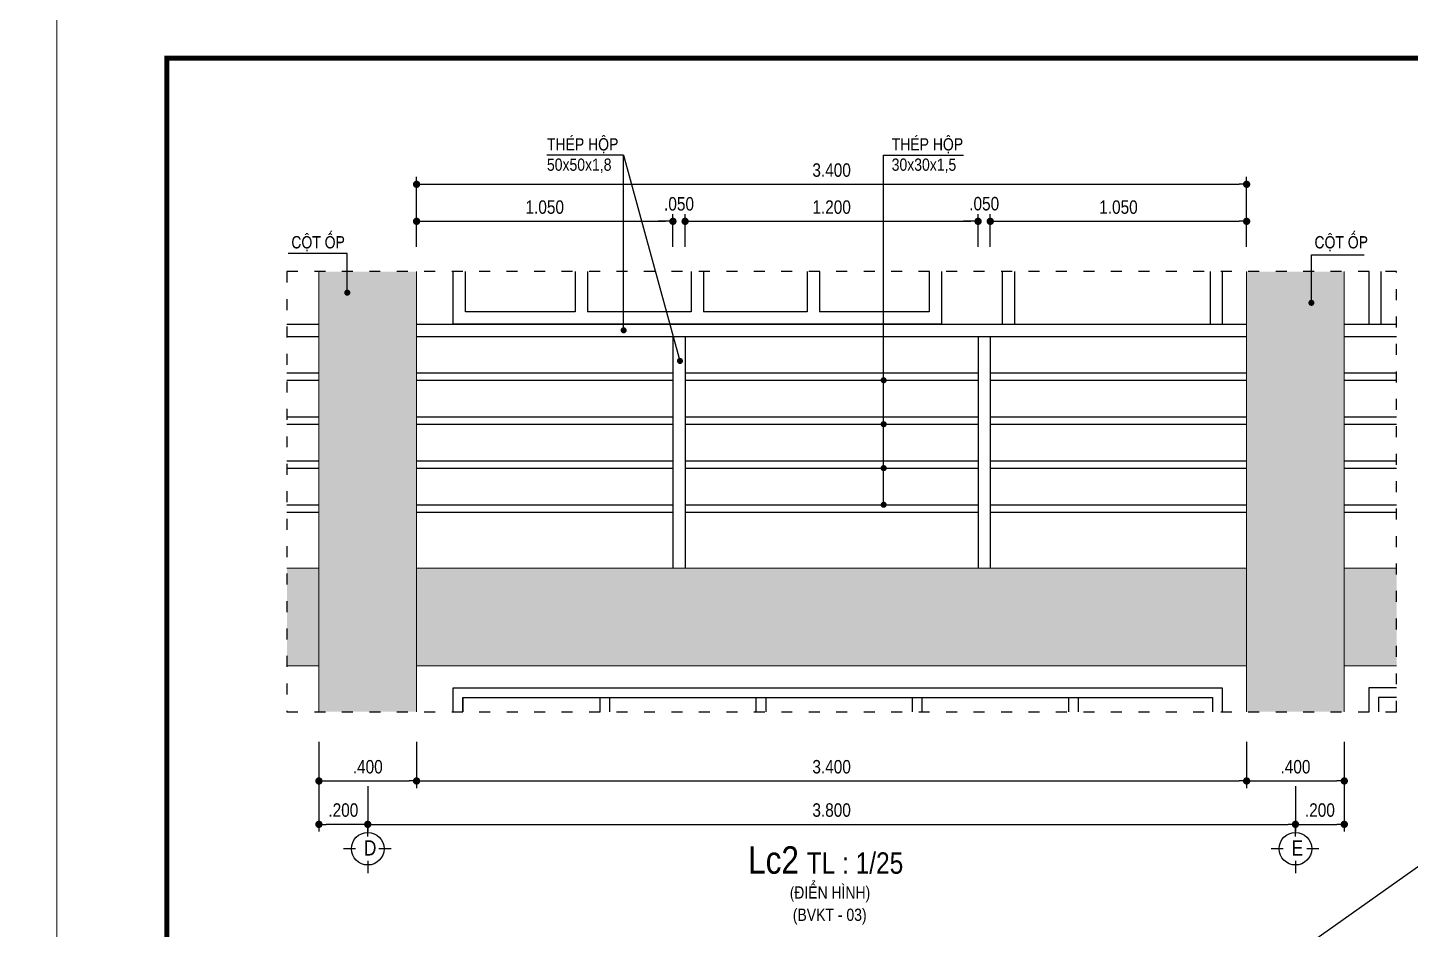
# Model space of a CAD drawing. Header units: millimetres. Extents: x 120 to 288, y 58 to 216.
# Drawn here: x 245.27 to 267.92, y 102.2 to 116.98 of the extents above; entities that cross this region are included whole.
import ezdxf

# ---------------------------------------------------------------- set-up
doc = ezdxf.new("R2010")
doc.units = ezdxf.units.MM
doc.header["$LTSCALE"] = 0.3
doc.header["$MEASUREMENT"] = 0
doc.linetypes.add('ACAD_ISO03W100', pattern=[30, 12, -18])
doc.layers.get('0').update_dxf_attribs({"linetype": 'CONTINUOUS', "lineweight": 13})
doc.layers.get('DEFPOINTS').update_dxf_attribs({"linetype": 'CONTINUOUS', "lineweight": 13})
for name, color, linetype in [('CHU', 3, 'CONTINUOUS'), ('HACTH', 8, 'CONTINUOUS'), ('LAYER 1', 1, 'CONTINUOUS'), ('LAYER 7', 7, 'CONTINUOUS'), ('LAYER1', 1, 'CONTINUOUS'), ('LAYER5', 5, 'CONTINUOUS'), ('LAYER7', 7, 'CONTINUOUS')]:
    doc.layers.add(name, color=color, linetype=linetype)
doc.layers.add('Layer6', color=7, linetype='CONTINUOUS', true_color=0xffe8a3)
doc.styles.add('HELVE-KT', font='vhelvcn.TTF')
doc.dimstyles.new('1-25', dxfattribs={"dimtxt": 0.22, "dimasz": 0.12, "dimexe": 0.12, "dimexo": 0.2, "dimgap": 0.12, "dimtad": 1, "dimdec": 3, "dimlfac": 0.25, "dimzin": 4, "dimdsep": 46, "dimtxsty": 'HELVE-KT', "dimblk1": 'DOT', "dimblk2": 'DOT', "dimsah": 1, "dimcen": 0.18, "dimadec": 3, "dimazin": 0, "dimtfac": 1, "dimtdec": 3, "dimtofl": 0, "dimtmove": 2, "dimatfit": 3, "dimldrblk": 'DOT', "dimfxl": 0, "dimtolj": 1, "dimtzin": 4, "dimarcsym": 0})
pattern_1 = [(0, (487739.81682, -1363262.9756), (0.0625, 0.125), [0, -0.125])]

# ---------------------------------------------------------------- blocks, each defined once
blk = doc.blocks.new('_DOT')
at = {"color": 0, "linetype": 'ByBlock'}
blk.add_line((-0.5, 0), (-1, 0), dxfattribs=at)
at = {"color": 0, "linetype": 'ByBlock', "const_width": 0.5}
blk.add_lwpolyline([(-0.25, 0, 1), (0.25, 0, 1)], format="xyb", close=True, dxfattribs=at)
blk = doc.blocks.new('*D601')
at = {"layer": 'DEFPOINTS', "color": 0, "lineweight": -2, "ltscale": 5}
for p in [(250.841, 104.75), (266.041, 104.75), (266.041, 103.924)]:
    blk.add_point(p, dxfattribs=at)
at = {"layer": 'LAYER 1', "color": 0, "lineweight": -2, "ltscale": 5}
for p, q in [((250.841, 104.55), (250.841, 103.804)), ((266.041, 104.55), (266.041, 103.804)), ((250.961, 103.924), (265.921, 103.924))]:
    blk.add_line(p, q, dxfattribs=at)
at = {"layer": 'LAYER 1', "color": 0, "lineweight": -2, "ltscale": 5, "xscale": 0.12, "yscale": 0.12, "zscale": 0.12, "rotation": 180}
blk.add_blockref('_DOT', (250.841, 103.924), dxfattribs=at)
at = {"layer": 'LAYER 1', "color": 0, "lineweight": -2, "ltscale": 5, "xscale": 0.12, "yscale": 0.12, "zscale": 0.12}
blk.add_blockref('_DOT', (266.041, 103.924), dxfattribs=at)
at = {"layer": 'LAYER 1', "color": 0, "ltscale": 5, "insert": (258.441, 104.157), "char_height": 0.22, "attachment_point": 5, "style": 'HELVE-KT'}
blk.add_mtext('\\A1;3.800', dxfattribs=at)
blk = doc.blocks.new('*D602')
at = {"layer": 'DEFPOINTS', "color": 0, "lineweight": -2, "ltscale": 0.08}
for p in [(250.041, 105.479), (251.641, 105.479), (251.641, 104.635)]:
    blk.add_point(p, dxfattribs=at)
at = {"layer": 'LAYER 1', "color": 0, "lineweight": -2, "ltscale": 0.08}
for p, q in [((250.041, 105.279), (250.041, 104.515)), ((251.641, 105.279), (251.641, 104.515)), ((250.161, 104.635), (251.521, 104.635))]:
    blk.add_line(p, q, dxfattribs=at)
at = {"layer": 'LAYER 1', "color": 0, "lineweight": -2, "ltscale": 0.08, "xscale": 0.12, "yscale": 0.12, "zscale": 0.12, "rotation": 180}
blk.add_blockref('_DOT', (250.041, 104.635), dxfattribs=at)
at = {"layer": 'LAYER 1', "color": 0, "lineweight": -2, "ltscale": 0.08, "xscale": 0.12, "yscale": 0.12, "zscale": 0.12}
blk.add_blockref('_DOT', (251.641, 104.635), dxfattribs=at)
at = {"layer": 'LAYER 1', "color": 0, "lineweight": -2, "ltscale": 0.08, "insert": (250.841, 104.867), "char_height": 0.22, "attachment_point": 5, "style": 'HELVE-KT'}
blk.add_mtext('\\A1;.400', dxfattribs=at)
blk = doc.blocks.new('*D603')
at = {"layer": 'DEFPOINTS', "color": 0, "lineweight": -2, "ltscale": 0.08}
for p in [(251.641, 105.479), (265.241, 105.479), (265.241, 104.635)]:
    blk.add_point(p, dxfattribs=at)
at = {"layer": 'LAYER 1', "color": 0, "lineweight": -2, "ltscale": 0.08}
for p, q in [((251.641, 105.279), (251.641, 104.515)), ((265.241, 105.279), (265.241, 104.515)), ((251.761, 104.635), (265.121, 104.635))]:
    blk.add_line(p, q, dxfattribs=at)
at = {"layer": 'LAYER 1', "color": 0, "lineweight": -2, "ltscale": 0.08, "xscale": 0.12, "yscale": 0.12, "zscale": 0.12, "rotation": 180}
blk.add_blockref('_DOT', (251.641, 104.635), dxfattribs=at)
at = {"layer": 'LAYER 1', "color": 0, "lineweight": -2, "ltscale": 0.08, "xscale": 0.12, "yscale": 0.12, "zscale": 0.12}
blk.add_blockref('_DOT', (265.241, 104.635), dxfattribs=at)
at = {"layer": 'LAYER 1', "color": 0, "lineweight": -2, "ltscale": 0.08, "insert": (258.441, 104.867), "char_height": 0.22, "attachment_point": 5, "style": 'HELVE-KT'}
blk.add_mtext('\\A1;3.400', dxfattribs=at)
blk = doc.blocks.new('*D604')
at = {"layer": 'DEFPOINTS', "color": 0, "lineweight": -2, "ltscale": 0.08}
for p in [(265.241, 105.479), (266.841, 105.479), (266.841, 104.635)]:
    blk.add_point(p, dxfattribs=at)
at = {"layer": 'LAYER 1', "color": 0, "lineweight": -2, "ltscale": 0.08}
for p, q in [((265.241, 105.279), (265.241, 104.515)), ((266.841, 105.279), (266.841, 104.515)), ((265.361, 104.635), (266.721, 104.635))]:
    blk.add_line(p, q, dxfattribs=at)
at = {"layer": 'LAYER 1', "color": 0, "lineweight": -2, "ltscale": 0.08, "xscale": 0.12, "yscale": 0.12, "zscale": 0.12, "rotation": 180}
blk.add_blockref('_DOT', (265.241, 104.635), dxfattribs=at)
at = {"layer": 'LAYER 1', "color": 0, "lineweight": -2, "ltscale": 0.08, "xscale": 0.12, "yscale": 0.12, "zscale": 0.12}
blk.add_blockref('_DOT', (266.841, 104.635), dxfattribs=at)
at = {"layer": 'LAYER 1', "color": 0, "lineweight": -2, "ltscale": 0.08, "insert": (266.041, 104.867), "char_height": 0.22, "attachment_point": 5, "style": 'HELVE-KT'}
blk.add_mtext('\\A1;.400', dxfattribs=at)
blk = doc.blocks.new('*D605')
at = {"layer": 'DEFPOINTS', "color": 0, "lineweight": -2, "ltscale": 0.08}
for p in [(250.041, 104.75), (250.841, 104.75), (250.041, 103.924)]:
    blk.add_point(p, dxfattribs=at)
at = {"layer": 'LAYER 1', "color": 0, "lineweight": -2, "ltscale": 0.08}
for p, q in [((250.041, 104.55), (250.041, 103.804)), ((250.841, 104.55), (250.841, 103.804)), ((250.721, 103.924), (250.161, 103.924))]:
    blk.add_line(p, q, dxfattribs=at)
at = {"layer": 'LAYER 1', "color": 0, "lineweight": -2, "ltscale": 0.08, "xscale": 0.12, "yscale": 0.12, "zscale": 0.12, "rotation": 180}
blk.add_blockref('_DOT', (250.041, 103.924), dxfattribs=at)
at = {"layer": 'LAYER 1', "color": 0, "lineweight": -2, "ltscale": 0.08, "xscale": 0.12, "yscale": 0.12, "zscale": 0.12}
blk.add_blockref('_DOT', (250.841, 103.924), dxfattribs=at)
at = {"layer": 'LAYER 1', "color": 0, "lineweight": -2, "ltscale": 0.08, "insert": (250.441, 104.157), "char_height": 0.22, "attachment_point": 5, "style": 'HELVE-KT'}
blk.add_mtext('\\A1;.200', dxfattribs=at)
blk = doc.blocks.new('*D606')
at = {"layer": 'DEFPOINTS', "color": 0, "lineweight": -2, "ltscale": 0.08}
for p in [(266.041, 104.75), (266.841, 104.75), (266.841, 103.924)]:
    blk.add_point(p, dxfattribs=at)
at = {"layer": 'LAYER 1', "color": 0, "lineweight": -2, "ltscale": 0.08}
for p, q in [((266.041, 104.55), (266.041, 103.804)), ((266.841, 104.55), (266.841, 103.804)), ((266.161, 103.924), (266.721, 103.924))]:
    blk.add_line(p, q, dxfattribs=at)
at = {"layer": 'LAYER 1', "color": 0, "lineweight": -2, "ltscale": 0.08, "xscale": 0.12, "yscale": 0.12, "zscale": 0.12, "rotation": 180}
blk.add_blockref('_DOT', (266.041, 103.924), dxfattribs=at)
at = {"layer": 'LAYER 1', "color": 0, "lineweight": -2, "ltscale": 0.08, "xscale": 0.12, "yscale": 0.12, "zscale": 0.12}
blk.add_blockref('_DOT', (266.841, 103.924), dxfattribs=at)
at = {"layer": 'LAYER 1', "color": 0, "lineweight": -2, "ltscale": 0.08, "insert": (266.441, 104.157), "char_height": 0.22, "attachment_point": 5, "style": 'HELVE-KT'}
blk.add_mtext('\\A1;.200', dxfattribs=at)
blk = doc.blocks.new('*D619')
at = {"layer": 'DEFPOINTS', "color": 0, "lineweight": -2, "ltscale": 0.08}
for p in [(255.841, 113.809), (251.641, 113.193), (255.841, 113.193)]:
    blk.add_point(p, dxfattribs=at)
at = {"layer": 'LAYER 1', "color": 0, "lineweight": -2, "ltscale": 0.08}
for p, q in [((251.641, 113.393), (251.641, 113.929)), ((251.761, 113.809), (255.721, 113.809)), ((255.841, 113.393), (255.841, 113.929))]:
    blk.add_line(p, q, dxfattribs=at)
at = {"layer": 'LAYER 1', "color": 0, "lineweight": -2, "ltscale": 0.08, "xscale": 0.12, "yscale": 0.12, "zscale": 0.12, "rotation": 180}
blk.add_blockref('_DOT', (251.641, 113.809), dxfattribs=at)
at = {"layer": 'LAYER 1', "color": 0, "lineweight": -2, "ltscale": 0.08, "xscale": 0.12, "yscale": 0.12, "zscale": 0.12}
blk.add_blockref('_DOT', (255.841, 113.809), dxfattribs=at)
at = {"layer": 'LAYER 1', "color": 0, "lineweight": -2, "ltscale": 0.08, "insert": (253.741, 114.041), "char_height": 0.22, "attachment_point": 5, "style": 'HELVE-KT'}
blk.add_mtext('\\A1;1.050', dxfattribs=at)
blk = doc.blocks.new('*D620')
at = {"layer": 'DEFPOINTS', "color": 0, "lineweight": -2, "ltscale": 0.08}
for p in [(256.041, 113.809), (255.841, 113.193), (256.041, 113.193)]:
    blk.add_point(p, dxfattribs=at)
at = {"layer": 'LAYER 1', "color": 0, "lineweight": -2, "ltscale": 0.08}
for p, q in [((255.721, 113.809), (255.601, 113.809)), ((255.841, 113.393), (255.841, 113.929)), ((256.041, 113.393), (256.041, 113.929)), ((256.161, 113.809), (256.281, 113.809))]:
    blk.add_line(p, q, dxfattribs=at)
at = {"layer": 'LAYER 1', "color": 0, "lineweight": -2, "ltscale": 0.08, "xscale": 0.12, "yscale": 0.12, "zscale": 0.12}
blk.add_blockref('_DOT', (255.841, 113.809), dxfattribs=at)
at = {"layer": 'LAYER 1', "color": 0, "lineweight": -2, "ltscale": 0.08, "xscale": 0.12, "yscale": 0.12, "zscale": 0.12, "rotation": 180}
blk.add_blockref('_DOT', (256.041, 113.809), dxfattribs=at)
at = {"layer": 'LAYER 1', "color": 0, "lineweight": -2, "ltscale": 0.08, "insert": (255.941, 114.094), "char_height": 0.22, "attachment_point": 5, "style": 'HELVE-KT'}
blk.add_mtext('\\A1;.050', dxfattribs=at)
blk = doc.blocks.new('*D621')
at = {"layer": 'DEFPOINTS', "color": 0, "lineweight": -2, "ltscale": 0.08}
for p in [(260.841, 113.809), (256.041, 113.193), (260.841, 113.193)]:
    blk.add_point(p, dxfattribs=at)
at = {"layer": 'LAYER 1', "color": 0, "lineweight": -2, "ltscale": 0.08}
for p, q in [((256.041, 113.393), (256.041, 113.929)), ((256.161, 113.809), (260.721, 113.809)), ((260.841, 113.393), (260.841, 113.929))]:
    blk.add_line(p, q, dxfattribs=at)
at = {"layer": 'LAYER 1', "color": 0, "lineweight": -2, "ltscale": 0.08, "xscale": 0.12, "yscale": 0.12, "zscale": 0.12, "rotation": 180}
blk.add_blockref('_DOT', (256.041, 113.809), dxfattribs=at)
at = {"layer": 'LAYER 1', "color": 0, "lineweight": -2, "ltscale": 0.08, "xscale": 0.12, "yscale": 0.12, "zscale": 0.12}
blk.add_blockref('_DOT', (260.841, 113.809), dxfattribs=at)
at = {"layer": 'LAYER 1', "color": 0, "lineweight": -2, "ltscale": 0.08, "insert": (258.441, 114.041), "char_height": 0.22, "attachment_point": 5, "style": 'HELVE-KT'}
blk.add_mtext('\\A1;1.200', dxfattribs=at)
blk = doc.blocks.new('*D622')
at = {"layer": 'DEFPOINTS', "color": 0, "lineweight": -2, "ltscale": 0.08}
for p in [(261.041, 113.809), (260.841, 113.193), (261.041, 113.193)]:
    blk.add_point(p, dxfattribs=at)
at = {"layer": 'LAYER 1', "color": 0, "lineweight": -2, "ltscale": 0.08}
for p, q in [((260.721, 113.809), (260.601, 113.809)), ((260.841, 113.393), (260.841, 113.929)), ((261.041, 113.393), (261.041, 113.929)), ((261.161, 113.809), (261.281, 113.809))]:
    blk.add_line(p, q, dxfattribs=at)
at = {"layer": 'LAYER 1', "color": 0, "lineweight": -2, "ltscale": 0.08, "xscale": 0.12, "yscale": 0.12, "zscale": 0.12}
blk.add_blockref('_DOT', (260.841, 113.809), dxfattribs=at)
at = {"layer": 'LAYER 1', "color": 0, "lineweight": -2, "ltscale": 0.08, "xscale": 0.12, "yscale": 0.12, "zscale": 0.12, "rotation": 180}
blk.add_blockref('_DOT', (261.041, 113.809), dxfattribs=at)
at = {"layer": 'LAYER 1', "color": 0, "lineweight": -2, "ltscale": 0.08, "insert": (260.941, 114.097), "char_height": 0.22, "attachment_point": 5, "style": 'HELVE-KT'}
blk.add_mtext('\\A1;.050', dxfattribs=at)
blk = doc.blocks.new('*D623')
at = {"layer": 'DEFPOINTS', "color": 0, "lineweight": -2, "ltscale": 0.08}
for p in [(265.241, 113.809), (261.041, 113.193), (265.241, 113.193)]:
    blk.add_point(p, dxfattribs=at)
at = {"layer": 'LAYER 1', "color": 0, "lineweight": -2, "ltscale": 0.08}
for p, q in [((261.041, 113.393), (261.041, 113.929)), ((261.161, 113.809), (265.121, 113.809)), ((265.241, 113.393), (265.241, 113.929))]:
    blk.add_line(p, q, dxfattribs=at)
at = {"layer": 'LAYER 1', "color": 0, "lineweight": -2, "ltscale": 0.08, "xscale": 0.12, "yscale": 0.12, "zscale": 0.12, "rotation": 180}
blk.add_blockref('_DOT', (261.041, 113.809), dxfattribs=at)
at = {"layer": 'LAYER 1', "color": 0, "lineweight": -2, "ltscale": 0.08, "xscale": 0.12, "yscale": 0.12, "zscale": 0.12}
blk.add_blockref('_DOT', (265.241, 113.809), dxfattribs=at)
at = {"layer": 'LAYER 1', "color": 0, "lineweight": -2, "ltscale": 0.08, "insert": (263.141, 114.041), "char_height": 0.22, "attachment_point": 5, "style": 'HELVE-KT'}
blk.add_mtext('\\A1;1.050', dxfattribs=at)
blk = doc.blocks.new('*D624')
at = {"layer": 'DEFPOINTS', "color": 0, "lineweight": -2, "ltscale": 0.08}
for p in [(265.241, 114.416), (251.641, 113.193), (265.241, 113.193)]:
    blk.add_point(p, dxfattribs=at)
at = {"layer": 'LAYER 1', "color": 0, "lineweight": -2, "ltscale": 0.08}
for p, q in [((251.641, 113.393), (251.641, 114.536)), ((251.761, 114.416), (265.121, 114.416)), ((265.241, 113.393), (265.241, 114.536))]:
    blk.add_line(p, q, dxfattribs=at)
at = {"layer": 'LAYER 1', "color": 0, "lineweight": -2, "ltscale": 0.08, "xscale": 0.12, "yscale": 0.12, "zscale": 0.12, "rotation": 180}
blk.add_blockref('_DOT', (251.641, 114.416), dxfattribs=at)
at = {"layer": 'LAYER 1', "color": 0, "lineweight": -2, "ltscale": 0.08, "xscale": 0.12, "yscale": 0.12, "zscale": 0.12}
blk.add_blockref('_DOT', (265.241, 114.416), dxfattribs=at)
at = {"layer": 'LAYER 1', "color": 0, "lineweight": -2, "ltscale": 0.08, "insert": (258.441, 114.648), "char_height": 0.22, "attachment_point": 5, "style": 'HELVE-KT'}
blk.add_mtext('\\A1;3.400', dxfattribs=at)

msp = doc.modelspace()

# ---------------------------------------------------------------- hatches: boundary and pattern name
at = {"layer": 'Layer6', "ltscale": 5}
h = msp.add_hatch(dxfattribs=at)
h.set_pattern_fill('DOTS', color=256, scale=2, style=0)
h.set_pattern_definition(pattern_1)
h.paths.add_polyline_path([(250.04114, 105.7692), (251.64114, 105.7692), (251.64114, 112.98441), (250.04114, 112.98441)])
h.paths.add_polyline_path([(265.24114, 105.7692), (266.84114, 105.7692), (266.84114, 112.98441), (265.24114, 112.98441)])
h = msp.add_hatch(dxfattribs=at)
h.set_pattern_fill('DOTS', color=256, scale=2, style=0)
h.set_pattern_definition(pattern_1)
h.paths.add_polyline_path([(265.24114, 106.52341), (265.24114, 108.12341), (251.64114, 108.12341), (251.64114, 106.52341)])
h.paths.add_polyline_path([(267.69705, 106.52341), (267.69705, 108.12341), (266.84114, 108.12341), (266.84114, 106.52341)])
h.paths.add_polyline_path([(249.51736, 108.12341), (249.51736, 106.52341), (250.04114, 106.52341), (250.04114, 108.12341)])

# ---------------------------------------------------------------- linework, layer by layer
at = {"ltscale": 5}
for p, q in [((250.04114, 112.98441), (250.04114, 105.7692)), ((251.64114, 112.98441), (251.64114, 105.7692)), ((265.24114, 112.98441), (265.24114, 105.7692)), ((266.84114, 112.98441), (266.84114, 105.7692)), ((249.51736, 108.12341), (250.04114, 108.12341)), ((251.64114, 108.12341), (265.24114, 108.12341)), ((266.84114, 108.12341), (267.69705, 108.12341)), ((249.51736, 106.52341), (250.04114, 106.52341)), ((251.64114, 106.52341), (265.24114, 106.52341)), ((266.84114, 106.52341), (267.69705, 106.52341))]:
    msp.add_line(p, q, dxfattribs=at)
at = {"layer": 'CHU'}
for points in [[(250.84114, 103.7242), (250.84114, 103.9242)], [(266.04114, 103.7242), (266.04114, 103.9242)], [(250.64114, 103.5242), (250.44114, 103.5242)], [(250.84114, 103.3242), (250.84114, 103.1242)], [(251.22447, 103.5242), (251.02447, 103.5242)], [(265.84114, 103.5242), (265.64114, 103.5242)], [(266.04114, 103.3242), (266.04114, 103.1242)], [(266.42447, 103.5242), (266.22447, 103.5242)]]:
    msp.add_lwpolyline(points, dxfattribs=at)
for centre in [(250.84114, 103.5242), (266.04114, 103.5242)]:
    msp.add_circle(centre, 0.26667, dxfattribs=at)
at = {"layer": 'DEFPOINTS', "linetype": 'Continuous', "ltscale": 0.08}
for points in [[(203.74885, 87.74536), (245.74885, 87.74536), (245.74885, 117.44536), (203.74885, 117.44536)], [(245.74885, 87.74536), (287.74885, 87.74536), (287.74885, 117.44536), (245.74885, 117.44536)]]:
    msp.add_lwpolyline(points, close=True, dxfattribs=at)
at = {"layer": 'HACTH', "lineweight": -2, "ltscale": 0.08}
for points in [[(255.03381, 112.0225), (255.03381, 114.89285), (253.77699, 114.89285)], [(255.03381, 114.89285), (255.95641, 111.52068)], [(259.29354, 109.16341), (259.29354, 114.89285), (260.60045, 114.89285)], [(250.50561, 112.63954), (250.50561, 113.2789), (249.53911, 113.2789)], [(266.3021, 112.47291), (266.3021, 113.25868), (267.1649, 113.25868)]]:
    msp.add_lwpolyline(points, dxfattribs=at)
at = {"layer": 'LAYER 1', "lineweight": -2, "ltscale": 0.08}
msp.add_lwpolyline([(247.54885, 88.70791), (286.74885, 116.48282)], dxfattribs=at)
at = {"layer": 'LAYER 1', "lineweight": -2, "ltscale": 0.08, "const_width": 0.05}
for points in [[(250.48061, 112.63954, 1), (250.53061, 112.63954, 1)], [(266.2771, 112.47291, 1), (266.3271, 112.47291, 1)], [(255.00881, 112.0225, 1), (255.05881, 112.0225, 1)], [(255.93141, 111.52068, 1), (255.98141, 111.52068, 1)], [(259.26854, 111.20341, 1), (259.31854, 111.20341, 1)], [(259.26854, 110.48341, 1), (259.31854, 110.48341, 1)], [(259.26854, 109.76341, 1), (259.31854, 109.76341, 1)], [(259.26854, 109.16341, 1), (259.31854, 109.16341, 1)]]:
    msp.add_lwpolyline(points, format="xyb", close=True, dxfattribs=at)
at = {"layer": 'LAYER 7', "linetype": 'ACAD_ISO03W100', "ltscale": 0.05}
msp.add_lwpolyline([(249.51736, 105.7692), (267.69705, 105.7692), (267.69705, 112.98441), (249.51736, 112.98441)], close=True, dxfattribs=at)
at = {"layer": 'LAYER5', "color": 163, "ltscale": 5}
for p, q in [((254.24114, 112.98441), (254.24114, 112.32341)), ((254.44114, 112.98441), (254.44114, 112.32341)), ((256.14114, 112.98441), (256.14114, 112.32341)), ((256.34114, 112.98441), (256.34114, 112.32341)), ((258.04114, 112.98441), (258.04114, 112.32341)), ((258.24114, 112.98441), (258.24114, 112.32341)), ((252.40114, 106.00341), (252.40114, 105.7692)), ((254.64114, 106.00341), (254.64114, 105.7692)), ((254.80114, 106.00341), (254.80114, 105.7692)), ((257.20114, 106.00341), (257.20114, 105.7692)), ((257.36114, 106.00341), (257.36114, 105.7692)), ((259.76114, 106.00341), (259.76114, 105.7692)), ((259.92114, 106.00341), (259.92114, 105.7692)), ((262.32114, 106.00341), (262.32114, 105.7692)), ((262.48114, 106.00341), (262.48114, 105.7692))]:
    msp.add_line(p, q, dxfattribs=at)
at = {"layer": 'LAYER5', "ltscale": 5}
for p, q in [((249.51736, 112.12341), (250.04114, 112.12341)), ((249.51736, 111.92341), (250.04114, 111.92341)), ((251.64114, 112.12341), (265.24114, 112.12341)), ((251.64114, 111.92341), (265.24114, 111.92341)), ((255.84114, 111.92341), (255.84114, 108.12341)), ((256.04114, 111.92341), (256.04114, 108.12341)), ((260.84114, 111.92341), (260.84114, 108.12341)), ((261.04114, 111.92341), (261.04114, 108.12341)), ((266.84114, 112.12341), (267.69705, 112.12341)), ((266.84114, 111.92341), (267.69705, 111.92341)), ((249.51736, 111.32341), (250.04114, 111.32341)), ((251.64114, 111.32341), (255.84114, 111.32341)), ((256.04114, 111.32341), (260.84114, 111.32341)), ((261.04114, 111.32341), (265.24114, 111.32341)), ((266.84114, 111.32341), (267.69705, 111.32341)), ((249.51736, 111.20341), (250.04114, 111.20341)), ((251.64114, 111.20341), (255.84114, 111.20341)), ((256.04114, 111.20341), (260.84114, 111.20341)), ((261.04114, 111.20341), (265.24114, 111.20341)), ((266.84114, 111.20341), (267.69705, 111.20341)), ((249.51736, 110.60341), (250.04114, 110.60341)), ((251.64114, 110.60341), (255.84114, 110.60341)), ((256.04114, 110.60341), (260.84114, 110.60341)), ((261.04114, 110.60341), (265.24114, 110.60341)), ((266.84114, 110.60341), (267.69705, 110.60341)), ((249.51736, 110.48341), (250.04114, 110.48341)), ((251.64114, 110.48341), (255.84114, 110.48341)), ((256.04114, 110.48341), (260.84114, 110.48341)), ((261.04114, 110.48341), (265.24114, 110.48341)), ((266.84114, 110.48341), (267.69705, 110.48341)), ((249.51736, 109.88341), (250.04114, 109.88341)), ((251.64114, 109.88341), (255.84114, 109.88341)), ((256.04114, 109.88341), (260.84114, 109.88341)), ((261.04114, 109.88341), (265.24114, 109.88341)), ((266.84114, 109.88341), (267.69705, 109.88341)), ((249.51736, 109.76341), (250.04114, 109.76341)), ((251.64114, 109.76341), (255.84114, 109.76341)), ((256.04114, 109.76341), (260.84114, 109.76341)), ((261.04114, 109.76341), (265.24114, 109.76341)), ((266.84114, 109.76341), (267.69705, 109.76341)), ((249.51736, 109.16341), (250.04114, 109.16341)), ((249.51736, 109.04341), (250.04114, 109.04341)), ((251.64114, 109.16341), (255.84114, 109.16341)), ((251.64114, 109.04341), (255.84114, 109.04341)), ((256.04114, 109.16341), (260.84114, 109.16341)), ((256.04114, 109.04341), (260.84114, 109.04341)), ((261.04114, 109.16341), (265.24114, 109.16341)), ((261.04114, 109.04341), (265.24114, 109.04341)), ((266.84114, 109.16341), (267.69705, 109.16341)), ((266.84114, 109.04341), (267.69705, 109.04341))]:
    msp.add_line(p, q, dxfattribs=at)
at = {"layer": 'LAYER5', "color": 163, "ltscale": 5}
for points in [[(260.24114, 112.98441), (260.24114, 112.12341), (252.24114, 112.12341), (252.24114, 112.98441)], [(254.24114, 112.32341), (252.44114, 112.32341), (252.44114, 112.98441)], [(260.04114, 112.98441), (260.04114, 112.32341), (258.24114, 112.32341)], [(261.24114, 112.12341), (261.24114, 112.98441)], [(261.44114, 112.12341), (261.44114, 112.98441)], [(264.64114, 112.98441), (264.64114, 112.12341)], [(264.84114, 112.98441), (264.84114, 112.12341)], [(267.24114, 112.98441), (267.24114, 112.12341)], [(267.44114, 112.98441), (267.44114, 112.12341)], [(256.14114, 112.32341), (254.44114, 112.32341)], [(258.04114, 112.32341), (256.34114, 112.32341)], [(252.24114, 105.7692), (252.24114, 106.16341), (264.84114, 106.16341), (264.84114, 105.7692)], [(267.69705, 106.16341), (267.24114, 106.16341), (267.24114, 105.7692)], [(252.40114, 105.7692), (252.40114, 106.00341), (264.68114, 106.00341), (264.68114, 105.7692)], [(267.69705, 106.00341), (267.40114, 106.00341), (267.40114, 105.7692)]]:
    msp.add_lwpolyline(points, dxfattribs=at)
at = {"layer": 'LAYER7', "linetype": 'Continuous', "const_width": 0.08}
msp.add_lwpolyline([(286.74885, 116.48282), (247.54885, 116.48282), (247.54885, 88.70791), (286.74885, 88.70791)], close=True, dxfattribs=at)

# ---------------------------------------------------------------- texts
at = {"layer": 'LAYER 1', "linetype": 'Continuous', "ltscale": 0.4, "insert": (257.07399, 103.56448), "char_height": 0.2, "width": 10.8090428, "attachment_point": 1, "style": 'HELVE-KT'}
msp.add_mtext('{\\H2.25x;Lc2}  {\\H1.75x;TL : 1/25}', dxfattribs=at)
at = {"layer": 'LAYER1', "linetype": 'Continuous', "ltscale": 0.05, "style": 'HELVE-KT'}
for s, insert, char_height, width, attachment_point in [('THEÙP HOÄP \\P50x50x1,8', (253.77699, 114.60109), 0.2, 5.2618645, 7), ('THEÙP HOÄP \\P30x30x1,5', (259.42524, 114.60109), 0.2, 5.2618645, 7), ('COÄT OÁP ', (249.58979, 113.31594), 0.2, 5.2618645, 7), ('COÄT OÁP ', (266.35278, 113.31594), 0.2, 5.2618645, 7), ('D', (250.77596, 103.66274), 0.25, 13.0973333, 1), ('E', (265.97596, 103.66274), 0.25, 13.0973333, 1), ('(ÑIEÅN HÌNH)', (257.75327, 102.64675), 0.2, 5.2618645, 7), ('(BVKT - 03)', (257.80533, 102.28163), 0.2, 5.2618645, 7)]:
    msp.add_mtext(s, dxfattribs=dict(at, insert=insert, char_height=char_height, width=width, attachment_point=attachment_point))

# ---------------------------------------------------------------- dimensions: what is measured, and where the dimension line sits
at = {"layer": 'LAYER 1', "lineweight": -2, "ltscale": 0.08}
for base, p1, p2, picture, middle in [((265.24114, 114.41583), (251.64114, 113.19317), (265.24114, 113.19317), '*D624', (258.44114, 114.64818)), ((255.84114, 113.80876), (251.64114, 113.19317), (255.84114, 113.19317), '*D619', (253.74114, 114.04111)), ((260.84114, 113.80876), (256.04114, 113.19317), (260.84114, 113.19317), '*D621', (258.44114, 114.04111)), ((265.24114, 113.80876), (261.04114, 113.19317), (265.24114, 113.19317), '*D623', (263.14114, 114.04111)), ((251.64114, 104.63454), (250.04114, 105.47931), (251.64114, 105.47931), '*D602', (250.84114, 104.86688)), ((265.24114, 104.63454), (251.64114, 105.47931), (265.24114, 105.47931), '*D603', (258.44114, 104.86688)), ((266.84114, 104.63454), (265.24114, 105.47931), (266.84114, 105.47931), '*D604', (266.04114, 104.86688)), ((250.04114, 103.9242), (250.84114, 104.74992), (250.04114, 104.74992), '*D605', (250.44114, 104.15654)), ((266.84114, 103.9242), (266.04114, 104.74992), (266.84114, 104.74992), '*D606', (266.44114, 104.15654))]:
    dim = msp.add_linear_dim(base=base, p1=p1, p2=p2, dimstyle='1-25', dxfattribs=at)
    dim.commit()
    dim.dimension.update_dxf_attribs({"geometry": picture, "text_midpoint": middle})
for base, p1, p2, picture, middle in [((256.04114, 113.80876), (255.84114, 113.19317), (256.04114, 113.19317), '*D620', (255.94114, 114.09422)), ((261.04114, 113.80876), (260.84114, 113.19317), (261.04114, 113.19317), '*D622', (260.94114, 114.09659))]:
    dim = msp.add_linear_dim(base=base, p1=p1, p2=p2, dimstyle='1-25', dxfattribs=at)
    dim.commit()
    dim.dimension.update_dxf_attribs({"geometry": picture, "text_midpoint": middle, "dimtype": 160})
at = {"layer": 'LAYER 1', "ltscale": 5}
dim = msp.add_linear_dim(base=(266.04114, 103.9242), p1=(250.84114, 104.74992), p2=(266.04114, 104.74992), dimstyle='1-25', dxfattribs=at)
dim.commit()
dim.dimension.update_dxf_attribs({"geometry": '*D601', "text_midpoint": (258.44114, 104.15654)})

doc.saveas('drawing.dxf')
